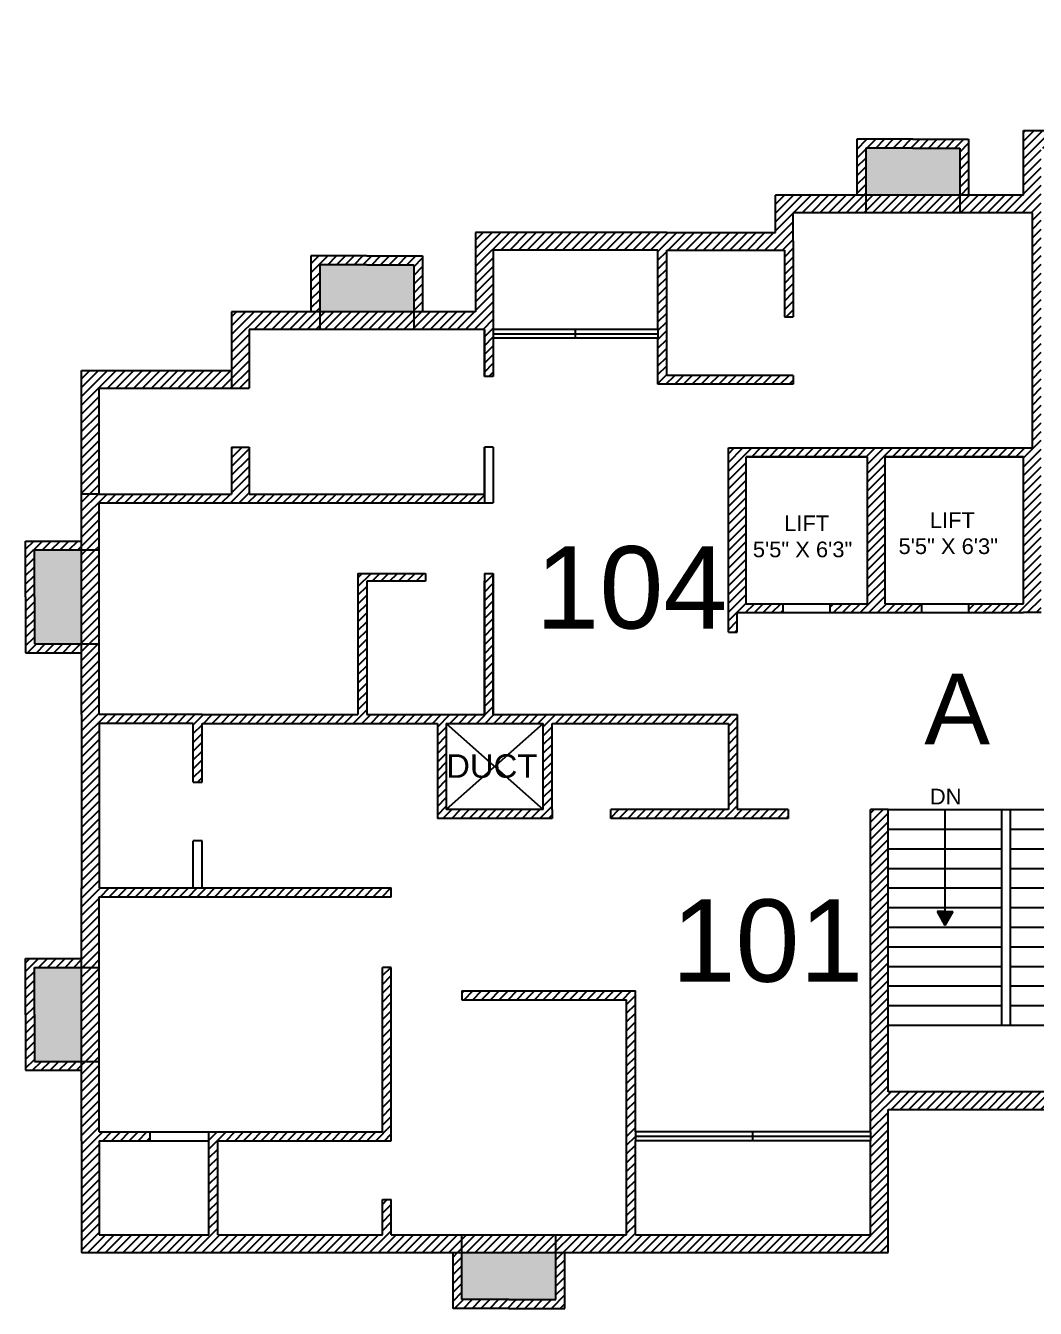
# Model space of a CAD drawing. Header units: inches. Extents: x -13968999 to -13960898, y 3615467 to 3617661.
# Drawn here: x -13968434 to -13967919, y 3616145 to 3616800 of the extents above; entities that cross this region are included whole.
import ezdxf

# ---------------------------------------------------------------- set-up
doc = ezdxf.new("R2010")
doc.units = ezdxf.units.IN
for name, color, linetype in [('STAIRS', 10, 'Continuous'), ('TEXT', 10, 'Continuous'), ('WALL', 141, 'Continuous')]:
    doc.layers.add(name, color=color, linetype=linetype)
doc.styles.get("Standard").update_dxf_attribs({"font": 'arial.ttf'})
pattern_1 = [(45, (-5778.6434, 0), (-2.2450640303, 2.2450640303), [])]

# ---------------------------------------------------------------- blocks, each defined once
blk = doc.blocks.new('stairs')
h = blk.add_hatch(color=3)
h.dxf.hatch_style = 1
h.paths.add_polyline_path([(-13963276.97, 3616069.1), (-13963280.97, 3616069.1), (-13963276.97, 3616062.1), (-13963272.97, 3616069.1)])
h = blk.add_hatch(color=3)
h.dxf.hatch_style = 1
h.paths.add_polyline_path([(-13963214.72, 3616069.1), (-13963218.72, 3616069.1), (-13963214.72, 3616062.1), (-13963210.72, 3616069.1)])
for p, q in [((-13963305.85, 3616121.19), (-13963185.85, 3616121.19)), ((-13963305.85, 3615977.19), (-13963305.85, 3616121.19)), ((-13963248.1, 3616121.19), (-13963248.1, 3616011.19)), ((-13963243.6, 3616121.19), (-13963243.6, 3616011.19)), ((-13963185.85, 3616121.19), (-13963185.85, 3615977.19)), ((-13963305.85, 3616111.19), (-13963248.1, 3616111.19)), ((-13963243.6, 3616111.19), (-13963185.85, 3616111.19)), ((-13963305.85, 3616101.19), (-13963248.1, 3616101.19)), ((-13963243.6, 3616101.19), (-13963185.85, 3616101.19)), ((-13963305.85, 3616091.19), (-13963248.1, 3616091.19)), ((-13963243.6, 3616091.19), (-13963185.85, 3616091.19)), ((-13963305.85, 3616081.19), (-13963248.1, 3616081.19)), ((-13963243.6, 3616081.19), (-13963185.85, 3616081.19)), ((-13963305.85, 3616071.19), (-13963248.1, 3616071.19)), ((-13963243.6, 3616071.19), (-13963185.85, 3616071.19)), ((-13963305.85, 3616061.19), (-13963248.1, 3616061.19)), ((-13963243.6, 3616061.19), (-13963185.85, 3616061.19)), ((-13963305.85, 3616051.19), (-13963248.1, 3616051.19)), ((-13963243.6, 3616051.19), (-13963185.85, 3616051.19)), ((-13963305.85, 3616041.19), (-13963248.1, 3616041.19)), ((-13963243.6, 3616041.19), (-13963185.85, 3616041.19)), ((-13963305.85, 3616031.19), (-13963248.1, 3616031.19)), ((-13963243.6, 3616031.19), (-13963185.85, 3616031.19)), ((-13963305.85, 3616021.19), (-13963248.1, 3616021.19)), ((-13963243.6, 3616021.19), (-13963185.85, 3616021.19)), ((-13963305.85, 3616011.19), (-13963185.85, 3616011.19)), ((-13963185.85, 3615977.19), (-13963305.85, 3615977.19))]:
    blk.add_line(p, q)
at = {"color": 3}
for p, q in [((-13963276.97, 3616121.19), (-13963276.97, 3616069.1)), ((-13963214.72, 3616121.19), (-13963214.72, 3616069.1)), ((-13963276.97, 3616069.1), (-13963280.97, 3616069.1)), ((-13963280.97, 3616069.1), (-13963276.97, 3616062.1)), ((-13963276.97, 3616069.1), (-13963272.97, 3616069.1)), ((-13963272.97, 3616069.1), (-13963276.97, 3616062.1)), ((-13963214.72, 3616069.1), (-13963218.72, 3616069.1)), ((-13963218.72, 3616069.1), (-13963214.72, 3616062.1)), ((-13963214.72, 3616069.1), (-13963210.72, 3616069.1)), ((-13963210.72, 3616069.1), (-13963214.72, 3616062.1))]:
    blk.add_line(p, q, dxfattribs=at)

msp = doc.modelspace()

# ---------------------------------------------------------------- hatches: boundary and pattern name
at = {"true_color": 0xadddf7}
h = msp.add_hatch(dxfattribs=at)
h.set_pattern_fill('ANSI31', color=141)
h.set_pattern_definition(pattern_1)
h.paths.add_polyline_path([(-13968075.62, 3616490.24), (-13968071.12, 3616490.24), (-13968071.12, 3616500.24), (-13968047.74, 3616500.24), (-13968047.74, 3616504.74), (-13968066.62, 3616504.74), (-13968066.62, 3616579.74), (-13968004.87, 3616579.74), (-13968004.87, 3616504.74), (-13968023.74, 3616504.74), (-13968023.74, 3616500.24), (-13967976.99, 3616500.24), (-13967976.99, 3616504.74), (-13967995.87, 3616504.74), (-13967995.87, 3616579.74), (-13967925.12, 3616579.74), (-13967925.12, 3616504.74), (-13967952.99, 3616504.74), (-13967952.99, 3616500.24), (-13967925.12, 3616500.24), (-13967916.12, 3616500.24), (-13967916.12, 3616504.74), (-13967916.12, 3616584.24), (-13967916.12, 3616708.74), (-13967916.12, 3616737.24), (-13967796.12, 3616737.24), (-13967796.12, 3616689.24), (-13967796.12, 3616684.74), (-13967796.12, 3616589.74), (-13967767.62, 3616589.74), (-13967767.62, 3616594.24), (-13967791.62, 3616594.24), (-13967791.62, 3616714.24), (-13967761.62, 3616714.24), (-13967761.62, 3616718.74), (-13967791.62, 3616718.74), (-13967791.62, 3616746.24), (-13967791.62, 3616766.74), (-13967707.62, 3616766.74), (-13967707.62, 3616742.74), (-13967707.62, 3616718.74), (-13967731.62, 3616718.74), (-13967731.62, 3616714.24), (-13967707.62, 3616714.24), (-13967707.62, 3616594.24), (-13967731.62, 3616594.24), (-13967731.62, 3616589.74), (-13967703.12, 3616589.74), (-13967703.12, 3616718.74), (-13967703.12, 3616738.24), (-13967649.12, 3616738.24), (-13967649.12, 3616742.74), (-13967703.12, 3616742.74), (-13967703.12, 3616790.74), (-13967619.12, 3616790.74), (-13967619.12, 3616742.74), (-13967619.12, 3616738.24), (-13967583.12, 3616738.24), (-13967583.12, 3616594.24), (-13967667.12, 3616594.24), (-13967667.12, 3616589.24), (-13967540.62, 3616589.24), (-13967540.62, 3616598.74), (-13967574.12, 3616598.74), (-13967574.12, 3616747.24), (-13967610.12, 3616747.24), (-13967610.12, 3616799.74), (-13967712.12, 3616799.74), (-13967712.12, 3616775.74), (-13967800.62, 3616775.74), (-13967800.62, 3616746.24), (-13967925.12, 3616746.24), (-13967925.12, 3616713.24), (-13967957.62, 3616713.24), (-13967957.62, 3616704.24), (-13967920.62, 3616704.24), (-13967920.62, 3616584.24), (-13968075.62, 3616584.24)])
h = msp.add_hatch(dxfattribs=at)
h.set_pattern_fill('ANSI31', color=141)
h.set_pattern_definition(pattern_1)
h.paths.add_polyline_path([(-13967953.12, 3616741.74), (-13967981.62, 3616741.74), (-13968010.12, 3616741.74), (-13968010.12, 3616713.24), (-13968005.62, 3616713.24), (-13968005.62, 3616737.24), (-13967997.62, 3616737.24), (-13967981.62, 3616737.24), (-13967965.62, 3616737.24), (-13967957.62, 3616737.24), (-13967957.62, 3616713.24), (-13967953.12, 3616713.24)])
at = {"true_color": 0x139b48}
h = msp.add_hatch(color=114, dxfattribs=at)
h.dxf.hatch_style = 1
h.paths.add_polyline_path([(-13967957.62, 3616737.24), (-13967965.62, 3616737.24), (-13967981.62, 3616737.24), (-13967997.62, 3616737.24), (-13968005.62, 3616737.24), (-13968005.62, 3616713.24), (-13967957.62, 3616713.24)])
at = {"true_color": 0xadddf7}
h = msp.add_hatch(dxfattribs=at)
h.set_pattern_fill('ANSI31', color=141)
h.set_pattern_definition(pattern_1)
h.paths.add_polyline_path([(-13968005.62, 3616713.24), (-13968051.62, 3616713.24), (-13968051.62, 3616694.24), (-13968107.12, 3616694.24), (-13968204.62, 3616694.24), (-13968204.62, 3616653.74), (-13968236.12, 3616653.74), (-13968236.12, 3616644.74), (-13968200.12, 3616644.74), (-13968200.12, 3616620.74), (-13968195.62, 3616620.74), (-13968195.62, 3616640.24), (-13968195.62, 3616644.74), (-13968195.62, 3616685.24), (-13968111.62, 3616685.24), (-13968111.62, 3616644.74), (-13968111.62, 3616640.24), (-13968111.62, 3616616.74), (-13968042.62, 3616616.74), (-13968042.62, 3616621.24), (-13968107.12, 3616621.24), (-13968107.12, 3616685.24), (-13968047.12, 3616685.24), (-13968047.12, 3616651.24), (-13968042.62, 3616651.24), (-13968042.62, 3616689.74), (-13968042.62, 3616704.24), (-13968005.62, 3616704.24)])
h = msp.add_hatch(dxfattribs=at)
h.set_pattern_fill('ANSI31', color=141)
h.set_pattern_definition(pattern_1)
h.paths.add_polyline_path([(-13967957.62, 3616713.24), (-13968005.62, 3616713.24), (-13968005.62, 3616704.24), (-13967957.62, 3616704.24)])
h = msp.add_hatch(dxfattribs=at)
h.set_pattern_fill('ANSI31', color=141)
h.set_pattern_definition(pattern_1)
h.paths.add_polyline_path([(-13968284.12, 3616677.74), (-13968276.12, 3616677.74), (-13968260.12, 3616677.74), (-13968244.12, 3616677.74), (-13968236.12, 3616677.74), (-13968236.12, 3616653.74), (-13968231.62, 3616653.74), (-13968231.62, 3616682.24), (-13968260.12, 3616682.24), (-13968288.62, 3616682.24), (-13968288.62, 3616653.74), (-13968284.12, 3616653.74)])
at = {"true_color": 0x139b48}
h = msp.add_hatch(color=114, dxfattribs=at)
h.dxf.hatch_style = 1
h.paths.add_polyline_path([(-13968236.12, 3616677.74), (-13968244.12, 3616677.74), (-13968260.12, 3616677.74), (-13968276.12, 3616677.74), (-13968284.12, 3616677.74), (-13968284.12, 3616653.74), (-13968236.12, 3616653.74)])
at = {"true_color": 0xadddf7}
h = msp.add_hatch(dxfattribs=at)
h.set_pattern_fill('ANSI31', color=141)
h.set_pattern_definition(pattern_1)
h.paths.add_polyline_path([(-13968320.12, 3616644.74), (-13968284.12, 3616644.74), (-13968284.12, 3616653.74), (-13968329.12, 3616653.74), (-13968329.12, 3616623.74), (-13968329.12, 3616614.74), (-13968320.12, 3616614.74)])
h = msp.add_hatch(dxfattribs=at)
h.set_pattern_fill('ANSI31', color=141)
h.set_pattern_definition(pattern_1)
h.paths.add_polyline_path([(-13968236.12, 3616653.74), (-13968284.12, 3616653.74), (-13968284.12, 3616644.74), (-13968236.12, 3616644.74)])
h = msp.add_hatch(dxfattribs=at)
h.set_pattern_fill('ANSI31', color=141)
h.set_pattern_definition(pattern_1)
h.paths.add_polyline_path([(-13968396.62, 3616614.74), (-13968329.12, 3616614.74), (-13968329.12, 3616623.74), (-13968405.62, 3616623.74), (-13968405.62, 3616560.74), (-13968396.62, 3616560.74)])
h = msp.add_hatch(dxfattribs=at)
h.set_pattern_fill('ANSI31', color=141)
h.set_pattern_definition(pattern_1)
h.paths.add_polyline_path([(-13968320.12, 3616584.74), (-13968329.12, 3616584.74), (-13968329.12, 3616560.74), (-13968396.62, 3616560.74), (-13968405.62, 3616560.74), (-13968405.62, 3616532.24), (-13968396.62, 3616532.24), (-13968396.62, 3616556.24), (-13968264.62, 3616556.24), (-13968200.12, 3616556.24), (-13968200.12, 3616560.74), (-13968320.12, 3616560.74)])
h = msp.add_hatch(dxfattribs=at)
h.set_pattern_fill('ANSI31', color=141)
h.set_pattern_definition(pattern_1)
h.paths.add_polyline_path([(-13968429.62, 3616532.24), (-13968405.62, 3616532.24), (-13968405.62, 3616536.74), (-13968434.12, 3616536.74), (-13968434.12, 3616508.24), (-13968434.12, 3616479.74), (-13968405.62, 3616479.74), (-13968405.62, 3616484.24), (-13968429.62, 3616484.24), (-13968429.62, 3616508.24)])
at = {"true_color": 0x139b48}
h = msp.add_hatch(color=114, dxfattribs=at)
h.dxf.hatch_style = 1
h.paths.add_polyline_path([(-13968405.62, 3616532.24), (-13968429.62, 3616532.24), (-13968429.62, 3616508.24), (-13968429.62, 3616484.24), (-13968405.62, 3616484.24)])
at = {"true_color": 0xadddf7}
h = msp.add_hatch(dxfattribs=at)
h.set_pattern_fill('ANSI31', color=141)
h.set_pattern_definition(pattern_1)
h.paths.add_polyline_path([(-13968396.62, 3616532.24), (-13968405.62, 3616532.24), (-13968405.62, 3616484.24), (-13968396.62, 3616484.24)])
h = msp.add_hatch(dxfattribs=at)
h.set_pattern_fill('ANSI31', color=141)
h.set_pattern_definition(pattern_1)
h.paths.add_polyline_path([(-13968396.62, 3616443.74), (-13968348.62, 3616443.74), (-13968348.62, 3616413.74), (-13968344.12, 3616413.74), (-13968344.12, 3616443.74), (-13968224.12, 3616443.74), (-13968224.12, 3616395.24), (-13968170.12, 3616395.24), (-13968165.62, 3616395.24), (-13968165.62, 3616399.74), (-13968165.62, 3616443.74), (-13968075.62, 3616443.74), (-13968075.62, 3616399.74), (-13968135.62, 3616399.74), (-13968135.62, 3616395.24), (-13968075.62, 3616395.24), (-13968045.12, 3616395.24), (-13968045.12, 3616399.74), (-13968071.12, 3616399.74), (-13968071.12, 3616448.24), (-13968195.62, 3616448.24), (-13968195.62, 3616520.24), (-13968200.12, 3616520.24), (-13968200.12, 3616448.24), (-13968260.12, 3616448.24), (-13968260.12, 3616516.24), (-13968230.12, 3616516.24), (-13968230.12, 3616520.24), (-13968264.62, 3616520.24), (-13968264.62, 3616448.24), (-13968344.12, 3616448.24), (-13968396.62, 3616448.24), (-13968396.62, 3616484.24), (-13968405.62, 3616484.24), (-13968405.62, 3616448.24), (-13968405.62, 3616359.74), (-13968405.62, 3616319.24), (-13968396.62, 3616319.24), (-13968396.62, 3616355.24), (-13968247.62, 3616355.24), (-13968247.62, 3616359.74), (-13968396.62, 3616359.74)])
h.paths.add_polyline_path([(-13968219.62, 3616399.74), (-13968219.62, 3616443.74), (-13968195.62, 3616443.74), (-13968170.12, 3616443.74), (-13968170.12, 3616399.74)], flags=16)
h = msp.add_hatch(dxfattribs=at)
h.set_pattern_fill('ANSI31', color=141)
h.set_pattern_definition(pattern_1)
h.paths.add_polyline_path([(-13967865.12, 3616255.74), (-13967865.12, 3616399.74), (-13967874.12, 3616399.74), (-13967874.12, 3616255.74), (-13967994.12, 3616255.74), (-13967994.12, 3616399.74), (-13968003.12, 3616399.74), (-13968003.12, 3616395.24), (-13968003.12, 3616235.24), (-13968003.12, 3616230.74), (-13968003.12, 3616182.74), (-13968123.12, 3616182.74), (-13968123.12, 3616230.74), (-13968123.12, 3616235.24), (-13968123.12, 3616307.24), (-13968211.62, 3616307.24), (-13968211.62, 3616302.74), (-13968127.62, 3616302.74), (-13968127.62, 3616182.74), (-13968163.62, 3616182.74), (-13968163.62, 3616173.74), (-13968123.12, 3616173.74), (-13967994.12, 3616173.74), (-13967994.12, 3616230.74), (-13967994.12, 3616246.74), (-13967874.12, 3616246.74), (-13967874.12, 3616173.74), (-13967865.12, 3616173.74), (-13967740.62, 3616173.74), (-13967704.62, 3616173.74), (-13967704.62, 3616182.74), (-13967740.62, 3616182.74), (-13967740.62, 3616235.24), (-13967740.62, 3616302.74), (-13967656.62, 3616302.74), (-13967656.62, 3616307.24), (-13967745.12, 3616307.24), (-13967745.12, 3616235.24), (-13967745.12, 3616230.74), (-13967745.12, 3616182.74), (-13967865.12, 3616182.74), (-13967865.12, 3616230.74), (-13967865.12, 3616235.24)])
h = msp.add_hatch(dxfattribs=at)
h.set_pattern_fill('ANSI31', color=141)
h.set_pattern_definition(pattern_1)
h.paths.add_polyline_path([(-13968429.62, 3616295.24), (-13968429.62, 3616319.24), (-13968405.62, 3616319.24), (-13968405.62, 3616323.74), (-13968434.12, 3616323.74), (-13968434.12, 3616295.24), (-13968434.12, 3616266.74), (-13968405.62, 3616266.74), (-13968405.62, 3616271.24), (-13968429.62, 3616271.24)])
at = {"true_color": 0x139b48}
h = msp.add_hatch(color=114, dxfattribs=at)
h.dxf.hatch_style = 1
h.paths.add_polyline_path([(-13968405.62, 3616319.24), (-13968429.62, 3616319.24), (-13968429.62, 3616295.24), (-13968429.62, 3616271.24), (-13968405.62, 3616271.24)])
at = {"true_color": 0xadddf7}
h = msp.add_hatch(dxfattribs=at)
h.set_pattern_fill('ANSI31', color=141)
h.set_pattern_definition(pattern_1)
h.paths.add_polyline_path([(-13968396.62, 3616230.74), (-13968370.62, 3616230.74), (-13968370.62, 3616235.24), (-13968396.62, 3616235.24), (-13968396.62, 3616271.24), (-13968405.62, 3616271.24), (-13968405.62, 3616230.74), (-13968405.62, 3616173.74), (-13968340.62, 3616173.74), (-13968211.62, 3616173.74), (-13968211.62, 3616182.74), (-13968247.62, 3616182.74), (-13968247.62, 3616200.74), (-13968252.12, 3616200.74), (-13968252.12, 3616182.74), (-13968336.12, 3616182.74), (-13968336.12, 3616230.74), (-13968252.12, 3616230.74), (-13968247.62, 3616230.74), (-13968247.62, 3616302.74), (-13968247.62, 3616307.24), (-13968247.62, 3616319.24), (-13968252.12, 3616319.24), (-13968252.12, 3616307.24), (-13968252.12, 3616235.24), (-13968340.62, 3616235.24), (-13968340.62, 3616230.74), (-13968340.62, 3616182.74), (-13968396.62, 3616182.74)])
h = msp.add_hatch(dxfattribs=at)
h.set_pattern_fill('ANSI31', color=141)
h.set_pattern_definition(pattern_1)
h.paths.add_polyline_path([(-13968396.62, 3616319.24), (-13968405.62, 3616319.24), (-13968405.62, 3616271.24), (-13968396.62, 3616271.24)])
h = msp.add_hatch(dxfattribs=at)
h.set_pattern_fill('ANSI31', color=141)
h.set_pattern_definition(pattern_1)
h.paths.add_polyline_path([(-13968163.62, 3616182.74), (-13968211.62, 3616182.74), (-13968211.62, 3616173.74), (-13968163.62, 3616173.74)])
h = msp.add_hatch(dxfattribs=at)
h.set_pattern_fill('ANSI31', color=141)
h.set_pattern_definition(pattern_1)
h.paths.add_polyline_path([(-13968211.62, 3616173.74), (-13968216.12, 3616173.74), (-13968216.12, 3616145.24), (-13968187.62, 3616145.24), (-13968159.12, 3616145.24), (-13968159.12, 3616173.74), (-13968163.62, 3616173.74), (-13968163.62, 3616149.74), (-13968187.62, 3616149.74), (-13968211.62, 3616149.74)])
at = {"true_color": 0x139b48}
h = msp.add_hatch(color=114, dxfattribs=at)
h.dxf.hatch_style = 1
h.paths.add_polyline_path([(-13968163.62, 3616173.74), (-13968211.62, 3616173.74), (-13968211.62, 3616149.74), (-13968187.62, 3616149.74), (-13968163.62, 3616149.74)])

# ---------------------------------------------------------------- linework, layer by layer
at = {"color": 141, "true_color": 0xadddf7}
for p, q in [((-13968170.12, 3616443.74), (-13968219.62, 3616399.74)), ((-13968219.62, 3616443.74), (-13968170.12, 3616399.74))]:
    msp.add_line(p, q, dxfattribs=at)
at = {"layer": 'WALL', "color": 141, "true_color": 0xadddf7}
for p, q in [((-13967981.62, 3616741.74), (-13968010.12, 3616741.74)), ((-13968010.12, 3616741.74), (-13968010.12, 3616713.24)), ((-13967981.62, 3616741.74), (-13967953.12, 3616741.74)), ((-13967953.12, 3616741.74), (-13967953.12, 3616713.24)), ((-13967925.12, 3616713.24), (-13967925.12, 3616746.24)), ((-13967925.12, 3616746.24), (-13967800.62, 3616746.24)), ((-13967997.62, 3616737.24), (-13968005.62, 3616737.24)), ((-13968005.62, 3616737.24), (-13968005.62, 3616704.24)), ((-13967981.62, 3616737.24), (-13967997.62, 3616737.24)), ((-13967981.62, 3616737.24), (-13967965.62, 3616737.24)), ((-13967965.62, 3616737.24), (-13967957.62, 3616737.24)), ((-13967957.62, 3616737.24), (-13967957.62, 3616704.24)), ((-13967925.12, 3616713.24), (-13968051.62, 3616713.24)), ((-13968051.62, 3616694.24), (-13968051.62, 3616713.24)), ((-13967920.62, 3616704.24), (-13968042.62, 3616704.24)), ((-13968042.62, 3616689.74), (-13968042.62, 3616704.24)), ((-13967920.62, 3616584.24), (-13967920.62, 3616704.24)), ((-13968204.62, 3616694.24), (-13968204.62, 3616653.74)), ((-13968107.12, 3616694.24), (-13968204.62, 3616694.24)), ((-13968107.12, 3616694.24), (-13968051.62, 3616694.24)), ((-13968042.62, 3616689.74), (-13968042.62, 3616651.24)), ((-13968260.12, 3616682.24), (-13968288.62, 3616682.24)), ((-13968288.62, 3616682.24), (-13968288.62, 3616653.74)), ((-13968260.12, 3616682.24), (-13968231.62, 3616682.24)), ((-13968231.62, 3616682.24), (-13968231.62, 3616653.74)), ((-13968195.62, 3616685.24), (-13968195.62, 3616644.74)), ((-13968111.62, 3616685.24), (-13968195.62, 3616685.24)), ((-13968111.62, 3616649.24), (-13968111.62, 3616685.24)), ((-13968111.62, 3616644.74), (-13968111.62, 3616685.24)), ((-13968107.12, 3616644.74), (-13968107.12, 3616685.24)), ((-13968107.12, 3616685.24), (-13968047.12, 3616685.24)), ((-13968107.12, 3616621.24), (-13968107.12, 3616685.24)), ((-13968047.12, 3616685.24), (-13968047.12, 3616651.24)), ((-13968276.12, 3616677.74), (-13968284.12, 3616677.74)), ((-13968284.12, 3616677.74), (-13968284.12, 3616644.74)), ((-13968260.12, 3616677.74), (-13968276.12, 3616677.74)), ((-13968260.12, 3616677.74), (-13968244.12, 3616677.74)), ((-13968244.12, 3616677.74), (-13968236.12, 3616677.74)), ((-13968236.12, 3616677.74), (-13968236.12, 3616644.74)), ((-13968329.12, 3616653.74), (-13968329.12, 3616623.74)), ((-13968204.62, 3616653.74), (-13968329.12, 3616653.74)), ((-13968047.12, 3616651.24), (-13968042.62, 3616651.24)), ((-13968320.12, 3616644.74), (-13968320.12, 3616614.74)), ((-13968200.12, 3616644.74), (-13968320.12, 3616644.74)), ((-13968200.12, 3616644.74), (-13968200.12, 3616620.74)), ((-13968200.12, 3616620.74), (-13968200.12, 3616644.74)), ((-13968200.12, 3616620.74), (-13968200.12, 3616644.74)), ((-13968111.62, 3616644.74), (-13968195.62, 3616644.74)), ((-13968195.62, 3616644.74), (-13968195.62, 3616640.24)), ((-13968153.62, 3616640.24), (-13968153.62, 3616644.74)), ((-13968111.62, 3616644.74), (-13968111.62, 3616640.24)), ((-13968195.62, 3616642.49), (-13968111.62, 3616642.49)), ((-13968111.62, 3616640.24), (-13968195.62, 3616640.24)), ((-13968195.62, 3616640.24), (-13968195.62, 3616620.74)), ((-13968111.62, 3616616.74), (-13968111.62, 3616640.24)), ((-13968405.62, 3616560.74), (-13968405.62, 3616623.74)), ((-13968405.62, 3616623.74), (-13968329.12, 3616623.74)), ((-13968329.12, 3616623.74), (-13968329.12, 3616614.74)), ((-13968195.62, 3616620.74), (-13968200.12, 3616620.74)), ((-13968042.62, 3616616.74), (-13968111.62, 3616616.74)), ((-13968042.62, 3616621.24), (-13968107.12, 3616621.24)), ((-13968042.62, 3616616.74), (-13968071.12, 3616616.74)), ((-13968042.62, 3616621.24), (-13968042.62, 3616616.74)), ((-13968396.62, 3616560.74), (-13968396.62, 3616614.74)), ((-13968396.62, 3616614.74), (-13968329.12, 3616614.74)), ((-13968329.12, 3616614.74), (-13968320.12, 3616614.74)), ((-13968329.12, 3616584.74), (-13968329.12, 3616560.74)), ((-13968329.12, 3616584.74), (-13968320.12, 3616584.74)), ((-13968320.12, 3616584.74), (-13968320.12, 3616560.74)), ((-13968200.12, 3616584.74), (-13968200.12, 3616556.24)), ((-13968200.12, 3616560.74), (-13968200.12, 3616584.74)), ((-13968200.12, 3616560.74), (-13968200.12, 3616584.74)), ((-13968195.62, 3616584.74), (-13968200.12, 3616584.74)), ((-13968195.62, 3616584.74), (-13968195.62, 3616556.24)), ((-13968075.62, 3616490.24), (-13968075.62, 3616584.24)), ((-13968075.62, 3616584.24), (-13967920.62, 3616584.24)), ((-13968066.62, 3616504.74), (-13968066.62, 3616579.74)), ((-13968066.62, 3616579.74), (-13968004.87, 3616579.74)), ((-13968004.87, 3616579.74), (-13968066.62, 3616579.74)), ((-13968004.87, 3616579.74), (-13968004.87, 3616504.74)), ((-13967995.87, 3616579.74), (-13967925.12, 3616579.74)), ((-13967925.12, 3616579.74), (-13967995.87, 3616579.74)), ((-13967995.87, 3616579.74), (-13967995.87, 3616504.74)), ((-13967925.12, 3616504.74), (-13967925.12, 3616579.74)), ((-13968405.62, 3616448.24), (-13968405.62, 3616560.74)), ((-13968396.62, 3616560.74), (-13968405.62, 3616560.74)), ((-13968396.62, 3616560.74), (-13968329.12, 3616560.74)), ((-13968320.12, 3616560.74), (-13968260.12, 3616560.74)), ((-13968320.12, 3616560.74), (-13968200.12, 3616560.74)), ((-13968396.62, 3616448.24), (-13968396.62, 3616556.24)), ((-13968396.62, 3616556.24), (-13968264.62, 3616556.24)), ((-13968320.12, 3616556.24), (-13968195.62, 3616556.24)), ((-13968434.12, 3616536.74), (-13968405.62, 3616536.74)), ((-13968434.12, 3616508.24), (-13968434.12, 3616536.74)), ((-13968429.62, 3616532.24), (-13968396.62, 3616532.24)), ((-13968429.62, 3616508.24), (-13968429.62, 3616532.24)), ((-13968264.62, 3616520.24), (-13968264.62, 3616448.24)), ((-13968264.62, 3616520.24), (-13968230.12, 3616520.24)), ((-13968230.12, 3616520.24), (-13968230.12, 3616516.24)), ((-13968200.12, 3616520.24), (-13968200.12, 3616448.24)), ((-13968200.12, 3616520.24), (-13968195.62, 3616520.24)), ((-13968195.62, 3616448.24), (-13968195.62, 3616520.24)), ((-13968195.62, 3616520.24), (-13968195.62, 3616448.24)), ((-13968260.12, 3616516.24), (-13968260.12, 3616448.24)), ((-13968230.12, 3616516.24), (-13968260.12, 3616516.24)), ((-13968200.12, 3616448.24), (-13968200.12, 3616516.24)), ((-13968434.12, 3616508.24), (-13968434.12, 3616479.74)), ((-13968429.62, 3616508.24), (-13968429.62, 3616484.24)), ((-13968071.12, 3616490.24), (-13968071.12, 3616500.24)), ((-13968071.12, 3616500.24), (-13967925.12, 3616500.24)), ((-13968066.62, 3616504.74), (-13968004.87, 3616504.74)), ((-13968047.74, 3616500.24), (-13968047.74, 3616504.74)), ((-13968023.74, 3616500.24), (-13968023.74, 3616504.74)), ((-13967995.87, 3616504.74), (-13967925.12, 3616504.74)), ((-13967976.99, 3616500.24), (-13967976.99, 3616504.74)), ((-13967952.99, 3616500.24), (-13967952.99, 3616504.74)), ((-13967916.12, 3616500.24), (-13967925.12, 3616500.24)), ((-13968075.62, 3616490.24), (-13968071.12, 3616490.24)), ((-13968434.12, 3616479.74), (-13968405.62, 3616479.74)), ((-13968429.62, 3616484.24), (-13968396.62, 3616484.24)), ((-13968405.62, 3616448.24), (-13968405.62, 3616359.74)), ((-13968344.12, 3616448.24), (-13968396.62, 3616448.24)), ((-13968344.12, 3616448.24), (-13968264.62, 3616448.24)), ((-13968260.12, 3616448.24), (-13968219.62, 3616448.24)), ((-13968260.12, 3616448.24), (-13968200.12, 3616448.24)), ((-13968195.62, 3616448.24), (-13968071.12, 3616448.24)), ((-13968071.12, 3616448.24), (-13968071.12, 3616399.74)), ((-13968348.62, 3616443.74), (-13968396.62, 3616443.74)), ((-13968396.62, 3616443.74), (-13968396.62, 3616359.74)), ((-13968348.62, 3616413.74), (-13968348.62, 3616443.74)), ((-13968344.12, 3616413.74), (-13968344.12, 3616443.74)), ((-13968344.12, 3616443.74), (-13968224.12, 3616443.74)), ((-13968260.12, 3616443.74), (-13968224.12, 3616443.74)), ((-13968224.12, 3616443.74), (-13968224.12, 3616395.24)), ((-13968219.62, 3616443.74), (-13968219.62, 3616399.74)), ((-13968219.62, 3616443.74), (-13968195.62, 3616443.74)), ((-13968195.62, 3616443.74), (-13968170.12, 3616443.74)), ((-13968170.12, 3616399.74), (-13968170.12, 3616443.74)), ((-13968165.62, 3616443.74), (-13968075.62, 3616443.74)), ((-13968165.62, 3616399.74), (-13968165.62, 3616443.74)), ((-13968075.62, 3616443.74), (-13968075.62, 3616399.74)), ((-13968348.62, 3616413.74), (-13968344.12, 3616413.74)), ((-13968170.12, 3616395.24), (-13968224.12, 3616395.24)), ((-13968170.12, 3616399.74), (-13968219.62, 3616399.74)), ((-13968165.62, 3616395.24), (-13968170.12, 3616395.24)), ((-13968165.62, 3616399.74), (-13968165.62, 3616395.24)), ((-13968075.62, 3616399.74), (-13968135.62, 3616399.74)), ((-13968135.62, 3616395.24), (-13968135.62, 3616399.74)), ((-13968075.62, 3616395.24), (-13968135.62, 3616395.24)), ((-13968075.62, 3616399.74), (-13968127.62, 3616399.74)), ((-13968045.12, 3616395.24), (-13968123.12, 3616395.24)), ((-13968045.12, 3616399.74), (-13968071.12, 3616399.74)), ((-13968045.12, 3616399.74), (-13968045.12, 3616395.24)), ((-13967994.12, 3616399.74), (-13968003.12, 3616399.74)), ((-13968003.12, 3616395.24), (-13968003.12, 3616399.74)), ((-13968003.12, 3616235.24), (-13968003.12, 3616395.24)), ((-13967994.12, 3616255.74), (-13967994.12, 3616399.74)), ((-13967994.12, 3616399.74), (-13967874.12, 3616399.74)), ((-13968348.62, 3616359.74), (-13968348.62, 3616383.74)), ((-13968344.12, 3616383.74), (-13968348.62, 3616383.74)), ((-13968344.12, 3616359.74), (-13968344.12, 3616383.74)), ((-13968344.12, 3616359.74), (-13968344.12, 3616383.74)), ((-13968405.62, 3616230.74), (-13968405.62, 3616359.74)), ((-13968396.62, 3616359.74), (-13968247.62, 3616359.74)), ((-13968396.62, 3616359.74), (-13968348.62, 3616359.74)), ((-13968396.62, 3616235.24), (-13968396.62, 3616355.24)), ((-13968396.62, 3616355.24), (-13968247.62, 3616355.24)), ((-13968247.62, 3616355.24), (-13968247.62, 3616359.74)), ((-13968434.12, 3616323.74), (-13968405.62, 3616323.74)), ((-13968434.12, 3616295.24), (-13968434.12, 3616323.74)), ((-13968429.62, 3616319.24), (-13968396.62, 3616319.24)), ((-13968429.62, 3616295.24), (-13968429.62, 3616319.24)), ((-13968252.12, 3616307.24), (-13968252.12, 3616319.24)), ((-13968247.62, 3616319.24), (-13968252.12, 3616319.24)), ((-13968247.62, 3616307.24), (-13968247.62, 3616319.24)), ((-13968252.12, 3616235.24), (-13968252.12, 3616307.24)), ((-13968247.62, 3616302.74), (-13968247.62, 3616307.24)), ((-13968247.62, 3616230.74), (-13968247.62, 3616302.74)), ((-13968211.62, 3616307.24), (-13968123.12, 3616307.24)), ((-13968211.62, 3616307.24), (-13968211.62, 3616302.74)), ((-13968211.62, 3616302.74), (-13968127.62, 3616302.74)), ((-13968127.62, 3616182.74), (-13968127.62, 3616302.74)), ((-13968123.12, 3616235.24), (-13968123.12, 3616307.24)), ((-13968434.12, 3616295.24), (-13968434.12, 3616266.74)), ((-13968429.62, 3616295.24), (-13968429.62, 3616271.24)), ((-13968429.62, 3616271.24), (-13968396.62, 3616271.24)), ((-13968434.12, 3616266.74), (-13968405.62, 3616266.74)), ((-13967874.12, 3616255.74), (-13967994.12, 3616255.74)), ((-13967994.12, 3616230.74), (-13967994.12, 3616246.74)), ((-13967994.12, 3616246.74), (-13967874.12, 3616246.74)), ((-13968405.62, 3616230.74), (-13968405.62, 3616173.74)), ((-13968396.62, 3616235.24), (-13968340.62, 3616235.24)), ((-13968396.62, 3616230.74), (-13968396.62, 3616182.74)), ((-13968396.62, 3616230.74), (-13968340.62, 3616230.74)), ((-13968370.62, 3616230.74), (-13968370.62, 3616235.24)), ((-13968340.62, 3616235.24), (-13968252.12, 3616235.24)), ((-13968340.62, 3616230.74), (-13968340.62, 3616235.24)), ((-13968340.62, 3616182.74), (-13968340.62, 3616230.74)), ((-13968336.12, 3616182.74), (-13968336.12, 3616230.74)), ((-13968336.12, 3616230.74), (-13968252.12, 3616230.74)), ((-13968252.12, 3616230.74), (-13968247.62, 3616230.74)), ((-13968003.12, 3616235.24), (-13968123.12, 3616235.24)), ((-13968123.12, 3616235.24), (-13968123.12, 3616230.74)), ((-13968003.12, 3616232.99), (-13968123.12, 3616232.99)), ((-13968123.12, 3616182.74), (-13968123.12, 3616230.74)), ((-13968003.12, 3616230.74), (-13968123.12, 3616230.74)), ((-13968063.12, 3616230.74), (-13968063.12, 3616235.24)), ((-13968003.12, 3616235.24), (-13968003.12, 3616230.74)), ((-13968003.12, 3616182.74), (-13968003.12, 3616230.74)), ((-13967994.12, 3616173.74), (-13967994.12, 3616230.74)), ((-13968252.12, 3616182.74), (-13968252.12, 3616200.74)), ((-13968252.12, 3616200.74), (-13968247.62, 3616200.74)), ((-13968247.62, 3616182.74), (-13968247.62, 3616200.74)), ((-13968396.62, 3616182.74), (-13968340.62, 3616182.74)), ((-13968336.12, 3616182.74), (-13968252.12, 3616182.74)), ((-13968247.62, 3616182.74), (-13968127.62, 3616182.74)), ((-13968211.62, 3616149.74), (-13968211.62, 3616182.74)), ((-13968163.62, 3616149.74), (-13968163.62, 3616182.74)), ((-13968123.12, 3616182.74), (-13968003.12, 3616182.74)), ((-13968405.62, 3616173.74), (-13968340.62, 3616173.74)), ((-13968340.62, 3616173.74), (-13968123.12, 3616173.74)), ((-13968216.12, 3616145.24), (-13968216.12, 3616173.74)), ((-13968159.12, 3616145.24), (-13968159.12, 3616173.74)), ((-13968123.12, 3616173.74), (-13967994.12, 3616173.74)), ((-13968187.62, 3616145.24), (-13968216.12, 3616145.24)), ((-13968187.62, 3616149.74), (-13968211.62, 3616149.74)), ((-13968187.62, 3616149.74), (-13968163.62, 3616149.74)), ((-13968187.62, 3616145.24), (-13968159.12, 3616145.24))]:
    msp.add_line(p, q, dxfattribs=at)

# ---------------------------------------------------------------- block references
at = {"layer": 'STAIRS', "color": 242, "true_color": 0xcd2027}
msp.add_blockref('stairs', (-4688.27, 278.55), dxfattribs=at)

# ---------------------------------------------------------------- texts
at = {"layer": 'TEXT', "color": 240, "true_color": 0xed1f24, "attachment_point": 1}
for s, width, insert, char_height in [('\\pxqc;LIFT\\P\\pq*;5\'5" X 6\'3"', 54.8839, (-13967988.88, 3616551.46), 8), ('\\pxqc;LIFT\\P\\pq*;5\'5" X 6\'3"', 54.8839, (-13968063.2, 3616549.82), 8), ('104', 72.0396, (-13968174.07, 3616534.12), 42), ('A', 12.1675, (-13967975.74, 3616469.05), 36), ('DUCT', 32.1361, (-13968219.62, 3616427.95), 12), ('DN', 19.8335, (-13967972.89, 3616410.37), 8), ('101', 72.0396, (-13968104.68, 3616353.89), 42)]:
    msp.add_mtext_dynamic_manual_height_columns(s, width=width, gutter_width=12.5, heights=[0], dxfattribs=dict(at, insert=insert, char_height=char_height))

doc.saveas('drawing.dxf')
